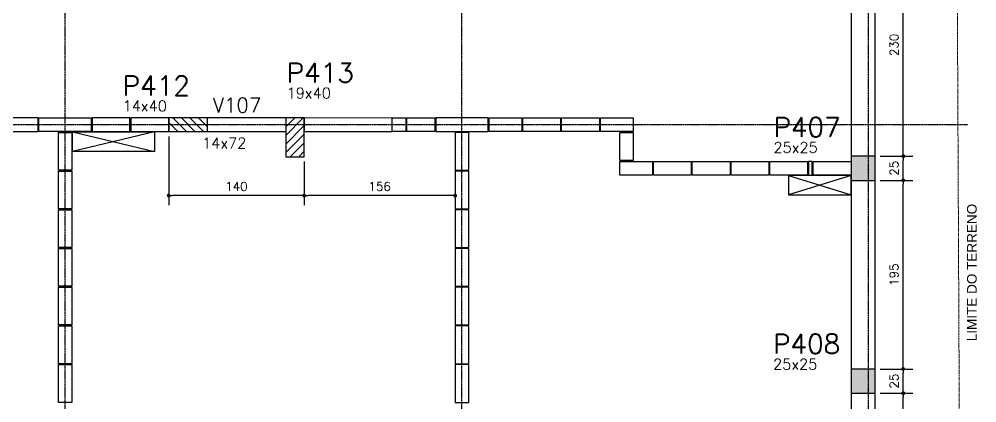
# Model space of a CAD drawing. Extents: x -856 to 20282, y 14720 to 28231.
# Drawn here: x 7253 to 8243, y 23931 to 24328 of the extents above; entities that cross this region are included whole.
import ezdxf

# ---------------------------------------------------------------- set-up
doc = ezdxf.new("R2010")
doc.units = 0
doc.linetypes.add('AXES', pattern=[0.54, 0.3, -0.08, 0.08, -0.08])
doc.linetypes.add('Double dash', pattern=[55, 20, -5, 10, -5, 10, -5])
doc.layers.get('0').update_dxf_attribs({"linetype": 'CONTINUOUS'})
doc.layers.get('Defpoints').update_dxf_attribs({"linetype": 'CONTINUOUS'})
for name, color, linetype in [('COTA', 1, 'CONTINUOUS'), ('EIXOS', 1, 'AXES'), ('H2', 252, 'CONTINUOUS'), ('H5', 1, 'CONTINUOUS'), ('P-D', 2, 'CONTINUOUS'), ('P-N', 5, 'CONTINUOUS'), ('P-S', 5, 'CONTINUOUS'), ('PENA_1', 1, 'CONTINUOUS'), ('PIL-N', 4, 'CONTINUOUS'), ('VIG-D', 2, 'CONTINUOUS'), ('VIG-N', 4, 'CONTINUOUS'), ('VIGA', 3, 'CONTINUOUS')]:
    doc.layers.add(name, color=color, linetype=linetype)
doc.layers.add('GEN-___-___-TXT', color=7, linetype='CONTINUOUS', lineweight=9)
doc.layers.add('TLV-DVI-___-CNT', color=7, linetype='Double dash', lineweight=9)
doc.styles.add('Arial_8', font='arial.ttf', dxfattribs={"height": 87.5})
doc.styles.add('COTA', font='romans.shx')
doc.styles.get("Standard").update_dxf_attribs({"font": 'ROMANS.SHX'})
doc.dimstyles.new('forma', dxfattribs={"dimscale": 5, "dimtxt": 1.8, "dimasz": 0.8, "dimexe": 2, "dimexo": 1, "dimgap": 1, "dimtad": 1, "dimdec": 1, "dimzin": 9, "dimdsep": 46, "dimtxsty": 'COTA', "dimblk1": 'DOT', "dimblk2": 'DOT', "dimsah": 1, "dimcen": 0, "dimdle": 1, "dimclrd": 256, "dimclre": 256, "dimclrt": 2, "dimadec": 0, "dimazin": 0, "dimtfac": 1, "dimtdec": 0, "dimtmove": 0, "dimatfit": 3, "dimfxl": 1, "dimtolj": 1, "dimtzin": 0, "dimarcsym": 0})

# ---------------------------------------------------------------- blocks, each defined once
blk = doc.blocks.new('_Dot')
at = {"color": 0, "linetype": 'ByBlock', "lineweight": -2}
blk.add_line((-0.5, 0), (-1, 0), dxfattribs=at)
at = {"color": 0, "linetype": 'ByBlock', "const_width": 0.5}
blk.add_lwpolyline([(-0.25, 0, 1), (0.25, 0, 1)], format="xyb", close=True, dxfattribs=at)
blk = doc.blocks.new('*D369')
at = {"layer": 'COTA', "lineweight": -2, "transparency": 16777216}
for p, q in [((8142.91, 23941.2), (8176.86, 23941.2)), ((8166.86, 23650.7), (8166.86, 23937.2)), ((8142.91, 23646.7), (8176.86, 23646.7))]:
    blk.add_line(p, q, dxfattribs=at)
at = {"layer": 'Defpoints', "color": 0, "transparency": 16777216}
for p in [(8137.91, 23941.2), (8166.86, 23941.2), (8137.91, 23646.7)]:
    blk.add_point(p, dxfattribs=at)
at = {"layer": 'COTA', "lineweight": -2, "transparency": 16777216, "xscale": 4, "yscale": 4, "zscale": 4}
for p, rotation in [((8166.86, 23941.2), 90), ((8166.86, 23646.7), 270)]:
    blk.add_blockref('_Dot', p, dxfattribs=dict(at, rotation=rotation))
at = {"layer": 'COTA', "color": 2, "transparency": 16777216, "insert": (8157.36, 23793.95), "char_height": 9, "attachment_point": 5, "rotation": 90, "style": 'COTA'}
blk.add_mtext('\\A1;294.5 ', dxfattribs=at)
blk = doc.blocks.new('*D370')
at = {"layer": 'COTA', "lineweight": -2, "transparency": 16777216}
for p, q in [((8142.91, 23966.2), (8176.86, 23966.2)), ((8166.86, 23945.2), (8166.86, 23962.2)), ((8142.91, 23941.2), (8176.86, 23941.2))]:
    blk.add_line(p, q, dxfattribs=at)
at = {"layer": 'Defpoints', "color": 0, "transparency": 16777216}
for p in [(8137.91, 23966.2), (8166.86, 23966.2), (8137.91, 23941.2)]:
    blk.add_point(p, dxfattribs=at)
at = {"layer": 'COTA', "lineweight": -2, "transparency": 16777216, "xscale": 4, "yscale": 4, "zscale": 4}
for p, rotation in [((8166.86, 23966.2), 90), ((8166.86, 23941.2), 270)]:
    blk.add_blockref('_Dot', p, dxfattribs=dict(at, rotation=rotation))
at = {"layer": 'COTA', "color": 2, "transparency": 16777216, "insert": (8157.36, 23953.7), "char_height": 9, "attachment_point": 5, "rotation": 90, "style": 'COTA'}
blk.add_mtext('\\A1;25 ', dxfattribs=at)
blk = doc.blocks.new('*D371')
at = {"layer": 'COTA', "lineweight": -2, "transparency": 16777216}
for p, q in [((8142.91, 24161.2), (8176.86, 24161.2)), ((8166.86, 23970.2), (8166.86, 24157.2)), ((8142.91, 23966.2), (8176.86, 23966.2))]:
    blk.add_line(p, q, dxfattribs=at)
at = {"layer": 'Defpoints', "color": 0, "transparency": 16777216}
for p in [(8137.91, 24161.2), (8166.86, 24161.2), (8137.91, 23966.2)]:
    blk.add_point(p, dxfattribs=at)
at = {"layer": 'COTA', "lineweight": -2, "transparency": 16777216, "xscale": 4, "yscale": 4, "zscale": 4}
for p, rotation in [((8166.86, 24161.2), 90), ((8166.86, 23966.2), 270)]:
    blk.add_blockref('_Dot', p, dxfattribs=dict(at, rotation=rotation))
at = {"layer": 'COTA', "color": 2, "transparency": 16777216, "insert": (8157.36, 24063.7), "char_height": 9, "attachment_point": 5, "rotation": 90, "style": 'COTA'}
blk.add_mtext('\\A1;195 ', dxfattribs=at)
blk = doc.blocks.new('*D372')
at = {"layer": 'COTA', "lineweight": -2, "transparency": 16777216}
for p, q in [((8142.91, 24186.2), (8176.86, 24186.2)), ((8166.86, 24165.2), (8166.86, 24182.2)), ((8142.91, 24161.2), (8176.86, 24161.2))]:
    blk.add_line(p, q, dxfattribs=at)
at = {"layer": 'Defpoints', "color": 0, "transparency": 16777216}
for p in [(8137.91, 24186.2), (8166.86, 24186.2), (8137.91, 24161.2)]:
    blk.add_point(p, dxfattribs=at)
at = {"layer": 'COTA', "lineweight": -2, "transparency": 16777216, "xscale": 4, "yscale": 4, "zscale": 4}
for p, rotation in [((8166.86, 24186.2), 90), ((8166.86, 24161.2), 270)]:
    blk.add_blockref('_Dot', p, dxfattribs=dict(at, rotation=rotation))
at = {"layer": 'COTA', "color": 2, "transparency": 16777216, "insert": (8157.36, 24173.7), "char_height": 9, "attachment_point": 5, "rotation": 90, "style": 'COTA'}
blk.add_mtext('\\A1;25 ', dxfattribs=at)
blk = doc.blocks.new('*D373')
at = {"layer": 'COTA', "lineweight": -2, "transparency": 16777216}
for p, q in [((8142.91, 24416.2), (8176.86, 24416.2)), ((8166.86, 24190.2), (8166.86, 24412.2)), ((8142.91, 24186.2), (8176.86, 24186.2))]:
    blk.add_line(p, q, dxfattribs=at)
at = {"layer": 'Defpoints', "color": 0, "transparency": 16777216}
for p in [(8137.91, 24416.2), (8166.86, 24416.2), (8137.91, 24186.2)]:
    blk.add_point(p, dxfattribs=at)
at = {"layer": 'COTA', "lineweight": -2, "transparency": 16777216, "xscale": 4, "yscale": 4, "zscale": 4}
for p, rotation in [((8166.86, 24416.2), 90), ((8166.86, 24186.2), 270)]:
    blk.add_blockref('_Dot', p, dxfattribs=dict(at, rotation=rotation))
at = {"layer": 'COTA', "color": 2, "transparency": 16777216, "insert": (8157.36, 24301.2), "char_height": 9, "attachment_point": 5, "rotation": 90, "style": 'COTA'}
blk.add_mtext('\\A1;230 ', dxfattribs=at)
blk = doc.blocks.new('Family - ___-2103959-PLANTA INFERIOR 2')
at = {"layer": 'TLV-DVI-___-CNT', "color": 1, "true_color": 0xff0000}
blk.add_line((-17533.2, -9985.7), (-17578.8, -196), dxfattribs=at)
blk = doc.blocks.new('A$C8a1ee3b4')
at = {"layer": 'TLV-DVI-___-CNT', "color": 1, "true_color": 0xff0000, "xscale": 0.1, "yscale": 0.1, "zscale": 0.1}
blk.add_blockref('Family - ___-2103959-PLANTA INFERIOR 2', (4865.23, 1037.14), dxfattribs=at)
at = {"layer": 'GEN-___-___-TXT', "insert": (3117.32, 667), "char_height": 10, "width": 174.7679, "attachment_point": 1, "rotation": 90, "style": 'Arial_8'}
blk.add_mtext('LIMITE DO TERRENO', dxfattribs=at)
blk = doc.blocks.new('*D422')
at = {"layer": 'COTA', "lineweight": -2, "transparency": 16777216}
for p, q in [((7703.91, 24186.24), (7703.91, 24135.45)), ((7547.91, 24180.68), (7547.91, 24135.45)), ((7699.91, 24145.45), (7551.91, 24145.45))]:
    blk.add_line(p, q, dxfattribs=at)
at = {"layer": 'Defpoints', "color": 0, "transparency": 16777216}
for p in [(7547.91, 24185.68), (7703.91, 24191.24), (7547.91, 24145.45)]:
    blk.add_point(p, dxfattribs=at)
at = {"layer": 'COTA', "lineweight": -2, "transparency": 16777216, "xscale": 4, "yscale": 4, "zscale": 4, "rotation": 180}
blk.add_blockref('_Dot', (7547.91, 24145.45), dxfattribs=at)
at = {"layer": 'COTA', "lineweight": -2, "transparency": 16777216, "xscale": 4, "yscale": 4, "zscale": 4}
blk.add_blockref('_Dot', (7703.91, 24145.45), dxfattribs=at)
at = {"layer": 'COTA', "color": 2, "transparency": 16777216, "insert": (7625.91, 24154.95), "char_height": 9, "attachment_point": 5, "style": 'COTA'}
blk.add_mtext('\\A1;156 ', dxfattribs=at)
blk = doc.blocks.new('*D423')
at = {"layer": 'COTA', "lineweight": -2, "transparency": 16777216}
for p, q in [((7407.91, 24206.7), (7407.91, 24135.45)), ((7547.91, 24180.68), (7547.91, 24135.45)), ((7543.91, 24145.45), (7411.91, 24145.45))]:
    blk.add_line(p, q, dxfattribs=at)
at = {"layer": 'Defpoints', "color": 0, "transparency": 16777216}
for p in [(7407.91, 24211.7), (7547.91, 24185.68), (7407.91, 24145.45)]:
    blk.add_point(p, dxfattribs=at)
at = {"layer": 'COTA', "lineweight": -2, "transparency": 16777216, "xscale": 4, "yscale": 4, "zscale": 4, "rotation": 180}
blk.add_blockref('_Dot', (7407.91, 24145.45), dxfattribs=at)
at = {"layer": 'COTA', "lineweight": -2, "transparency": 16777216, "xscale": 4, "yscale": 4, "zscale": 4}
blk.add_blockref('_Dot', (7547.91, 24145.45), dxfattribs=at)
at = {"layer": 'COTA', "color": 2, "transparency": 16777216, "insert": (7477.91, 24154.95), "char_height": 9, "attachment_point": 5, "style": 'COTA'}
blk.add_mtext('\\A1;140 ', dxfattribs=at)

msp = doc.modelspace()

# ---------------------------------------------------------------- hatches: boundary and pattern name
at = {"layer": 'H2'}
for points in [[(8137.91, 24161.2), (8137.91, 24186.2), (8112.91, 24186.2), (8112.91, 24161.2)], [(8137.91, 23941.2), (8137.91, 23966.2), (8112.91, 23966.2), (8112.91, 23941.2)]]:
    msp.add_hatch(color=256, dxfattribs=at).paths.add_polyline_path(points)
at = {"layer": 'H5'}
h = msp.add_hatch(dxfattribs=at)
h.set_pattern_fill('ANSI31', color=256, scale=50, angle=90, style=0)
h.set_pattern_definition([(135, (35039.538, 21011.167), (-4.4194174, -4.4194174), [])])
h.paths.add_polyline_path([(7407.91, 24225.7), (7407.91, 24211.7), (7447.92, 24211.7), (7447.91, 24225.7)])
h = msp.add_hatch(dxfattribs=at)
h.set_pattern_fill('ANSI31', color=256, scale=50, angle=180, style=0)
h.set_pattern_definition([(225, (10743.4425, 51817.316), (4.4194174, -4.4194174), [])])
h.paths.add_polyline_path([(7528.91, 24185.68), (7547.91, 24185.68), (7547.91, 24225.7), (7528.91, 24225.69)])

# ---------------------------------------------------------------- linework, layer by layer
for points in [[(7272.91, 24225.74), (7238.91, 24225.74), (7238.91, 24211.74), (7272.91, 24211.74), (7272.91, 24225.74)], [(7273.91, 24225.74), (7327.91, 24225.74), (7327.91, 24211.74), (7273.91, 24211.74), (7273.91, 24225.74)], [(7328.91, 24211.74), (7367.91, 24211.74), (7367.91, 24225.74), (7328.91, 24225.74), (7328.91, 24211.74)], [(7368.91, 24211.74), (7407.91, 24211.74), (7407.91, 24225.74), (7368.91, 24225.74), (7368.91, 24211.74)], [(7638.91, 24225.74), (7652.91, 24225.74), (7652.91, 24211.74), (7638.91, 24211.74), (7638.91, 24225.74)], [(7682.91, 24211.74), (7653.91, 24211.74), (7653.91, 24225.74), (7682.91, 24225.74), (7682.91, 24211.74)], [(7683.91, 24211.74), (7737.91, 24211.74), (7737.91, 24225.74), (7683.91, 24225.74), (7683.91, 24211.74)], [(7738.91, 24225.74), (7772.91, 24225.74), (7772.91, 24211.74), (7738.91, 24211.74), (7738.91, 24225.74)], [(7773.91, 24225.74), (7812.91, 24225.74), (7812.91, 24211.74), (7773.91, 24211.74), (7773.91, 24225.74)], [(7813.91, 24225.74), (7852.91, 24225.74), (7852.91, 24211.74), (7813.91, 24211.74), (7813.91, 24225.74)], [(7853.91, 24225.74), (7887.91, 24225.74), (7887.91, 24211.74), (7853.91, 24211.74), (7853.91, 24225.74)], [(7307.91, 24210.74), (7307.91, 24171.74), (7293.91, 24171.74), (7293.91, 24210.74), (7307.91, 24210.74)], [(7717.91, 24171.74), (7717.91, 24210.74), (7703.91, 24210.74), (7703.91, 24171.74), (7717.91, 24171.74)], [(7887.91, 24210.74), (7887.91, 24181.74), (7873.91, 24181.74), (7873.91, 24210.74), (7887.91, 24210.74)], [(7873.91, 24180.74), (7907.91, 24180.74), (7907.91, 24166.74), (7873.91, 24166.74), (7873.91, 24180.74)], [(7908.91, 24180.74), (7947.91, 24180.74), (7947.91, 24166.74), (7908.91, 24166.74), (7908.91, 24180.74)], [(7948.91, 24180.74), (7987.91, 24180.74), (7987.91, 24166.74), (7948.91, 24166.74), (7948.91, 24180.74)], [(7988.91, 24180.74), (8027.91, 24180.74), (8027.91, 24166.74), (7988.91, 24166.74), (7988.91, 24180.74)], [(8028.91, 24180.74), (8067.91, 24180.74), (8067.91, 24166.74), (8028.91, 24166.74), (8028.91, 24180.74)], [(8068.91, 24166.74), (8072.91, 24166.74), (8072.91, 24180.74), (8068.91, 24180.74), (8068.91, 24166.74)], [(8073.91, 24180.74), (8112.91, 24180.74), (8112.91, 24166.74), (8073.91, 24166.74), (8073.91, 24180.74)], [(7307.91, 24170.74), (7307.91, 24131.74), (7293.91, 24131.74), (7293.91, 24170.74), (7307.91, 24170.74)], [(7717.91, 24131.74), (7717.91, 24170.74), (7703.91, 24170.74), (7703.91, 24131.74), (7717.91, 24131.74)], [(7307.91, 24130.74), (7307.91, 24091.74), (7293.91, 24091.74), (7293.91, 24130.74), (7307.91, 24130.74)], [(7717.91, 24091.74), (7717.91, 24130.74), (7703.91, 24130.74), (7703.91, 24091.74), (7717.91, 24091.74)], [(7307.91, 24090.74), (7307.91, 24051.74), (7293.91, 24051.74), (7293.91, 24090.74), (7307.91, 24090.74)], [(7717.91, 24051.74), (7717.91, 24090.74), (7703.91, 24090.74), (7703.91, 24051.74), (7717.91, 24051.74)], [(7307.91, 24050.74), (7307.91, 24011.74), (7293.91, 24011.74), (7293.91, 24050.74), (7307.91, 24050.74)], [(7717.91, 24011.74), (7717.91, 24050.74), (7703.91, 24050.74), (7703.91, 24011.74), (7717.91, 24011.74)], [(7307.91, 24010.74), (7307.91, 23971.74), (7293.91, 23971.74), (7293.91, 24010.74), (7307.91, 24010.74)], [(7717.91, 23971.74), (7717.91, 24010.74), (7703.91, 24010.74), (7703.91, 23971.74), (7717.91, 23971.74)], [(7307.91, 23970.74), (7307.91, 23931.74), (7293.91, 23931.74), (7293.91, 23970.74), (7307.91, 23970.74)], [(7717.91, 23931.74), (7717.91, 23970.74), (7703.91, 23970.74), (7703.91, 23931.74), (7717.91, 23931.74)]]:
    msp.add_lwpolyline(points)
for points in [[(7638.91, 24225.74), (7547.92, 24225.63), (7547.92, 24211.63), (7638.91, 24211.74)], [(7308.41, 24211.2), (7393.41, 24211.2), (7393.41, 24191.2), (7308.41, 24191.2)], [(8112.91, 24166.2), (8048.41, 24166.2), (8048.41, 24146.2), (8112.91, 24146.2)]]:
    msp.add_lwpolyline(points, close=True)
at = {"layer": 'EIXOS', "color": 244, "true_color": 0x991b1e}
for p, q in [((7300.91, 23578.75), (7300.91, 25299.42)), ((7710.91, 23578.75), (7710.91, 25299.42)), ((8130.91, 23578.75), (8130.91, 25299.42)), ((8233.21, 24218.7), (5544.44, 24218.7))]:
    msp.add_line(p, q, dxfattribs=at)
at = {"layer": 'P-N', "linetype": 'Continuous'}
for points in [[(8137.91, 24161.2), (8137.91, 24186.2), (8112.91, 24186.2), (8112.91, 24161.2), (8137.91, 24161.2)], [(8137.91, 23941.2), (8137.91, 23966.2), (8112.91, 23966.2), (8112.91, 23941.2), (8137.91, 23941.2)]]:
    msp.add_lwpolyline(points, dxfattribs=at)
at = {"layer": 'P-S'}
for points in [[(7407.91, 24225.7), (7407.91, 24211.7), (7447.92, 24211.7), (7447.91, 24225.7), (7407.91, 24225.7), (7407.91, 24225.7)], [(7528.91, 24185.68), (7547.91, 24185.68), (7547.91, 24225.7), (7528.91, 24225.69), (7528.91, 24185.68), (7528.91, 24185.68)]]:
    msp.add_lwpolyline(points, dxfattribs=at)
at = {"layer": 'PENA_1'}
for p, q in [((7393.41, 24211.2), (7308.41, 24191.2)), ((7308.41, 24211.2), (7393.41, 24191.2)), ((8048.41, 24166.2), (8112.91, 24146.2)), ((8112.91, 24166.2), (8048.41, 24146.2))]:
    msp.add_line(p, q, dxfattribs=at)
at = {"layer": 'VIGA'}
for p, q in [((8112.91, 24416.2), (8112.91, 24186.2)), ((8137.91, 24186.2), (8137.91, 24416.2)), ((7528.91, 24225.69), (7447.91, 24225.7)), ((7447.92, 24211.71), (7528.93, 24211.8)), ((8112.91, 24161.2), (8112.91, 23966.2)), ((8137.91, 23966.2), (8137.91, 24161.2)), ((8112.91, 23941.2), (8112.91, 23646.7)), ((8137.91, 23646.7), (8137.91, 23941.2))]:
    msp.add_line(p, q, dxfattribs=at)

# ---------------------------------------------------------------- block references
msp.add_blockref('A$C8a1ee3b4', (5115.45, 23327.94), dxfattribs=at)

# ---------------------------------------------------------------- texts
at = {"layer": 'P-D', "linetype": 'Continuous'}
for s, p in [('19x40', (7529.79, 24245.93)), ('14x40', (7360.37, 24232.58)), ('25x25', (8032.77, 24189.72)), ('25x25', (8032.36, 23965.68))]:
    msp.add_text(s, height=11, dxfattribs=at).set_placement(p)
at = {"layer": 'PIL-N', "linetype": 'Continuous'}
for s, p in [('P413', (7529.79, 24262.43)), ('P412', (7360.37, 24249.08)), ('P407', (8032.77, 24206.22)), ('P408', (8032.36, 23982.18))]:
    msp.add_text(s, height=20, dxfattribs=at).set_placement(p)
at = {"layer": 'VIG-D', "linetype": 'Continuous'}
msp.add_text('14x72', height=11, dxfattribs=at).set_placement((7442.38, 24194.29))
at = {"layer": 'VIG-N', "linetype": 'Continuous'}
msp.add_text('V107', height=15, dxfattribs=at).set_placement((7453.43, 24231.46))

# ---------------------------------------------------------------- dimensions: what is measured, and where the dimension line sits
at = {"layer": 'COTA'}
for base, p1, p2, picture, middle in [((8166.86, 24416.2), (8137.91, 24186.2), (8137.91, 24416.2), '*D373', (8157.36, 24301.2)), ((8166.86, 24186.2), (8137.91, 24161.2), (8137.91, 24186.2), '*D372', (8157.36, 24173.7)), ((8166.86, 24161.2), (8137.91, 23966.2), (8137.91, 24161.2), '*D371', (8157.36, 24063.7)), ((8166.86, 23966.2), (8137.91, 23941.2), (8137.91, 23966.2), '*D370', (8157.36, 23953.7)), ((8166.86, 23941.2), (8137.91, 23646.7), (8137.91, 23941.2), '*D369', (8157.36, 23793.95))]:
    dim = msp.add_linear_dim(base=base, p1=p1, p2=p2, angle=90, dimstyle='forma', override={"dimpost": ' ', "dimtmove": 1}, dxfattribs=at)
    dim.commit()
    dim.dimension.update_dxf_attribs({"geometry": picture, "text_midpoint": middle})
for base, p1, p2, override, picture, middle in [((7407.91, 24145.45), (7547.91, 24185.68), (7407.91, 24211.7), {"dimpost": ' ', "dimtmove": 1}, '*D423', (7477.91, 24154.95)), ((7547.91, 24145.45), (7703.91, 24191.24), (7547.91, 24185.68), {"dimpost": ' '}, '*D422', (7625.91, 24154.95))]:
    dim = msp.add_linear_dim(base=base, p1=p1, p2=p2, dimstyle='forma', override=override, dxfattribs=at)
    dim.commit()
    dim.dimension.update_dxf_attribs({"geometry": picture, "text_midpoint": middle})

doc.saveas('drawing.dxf')
